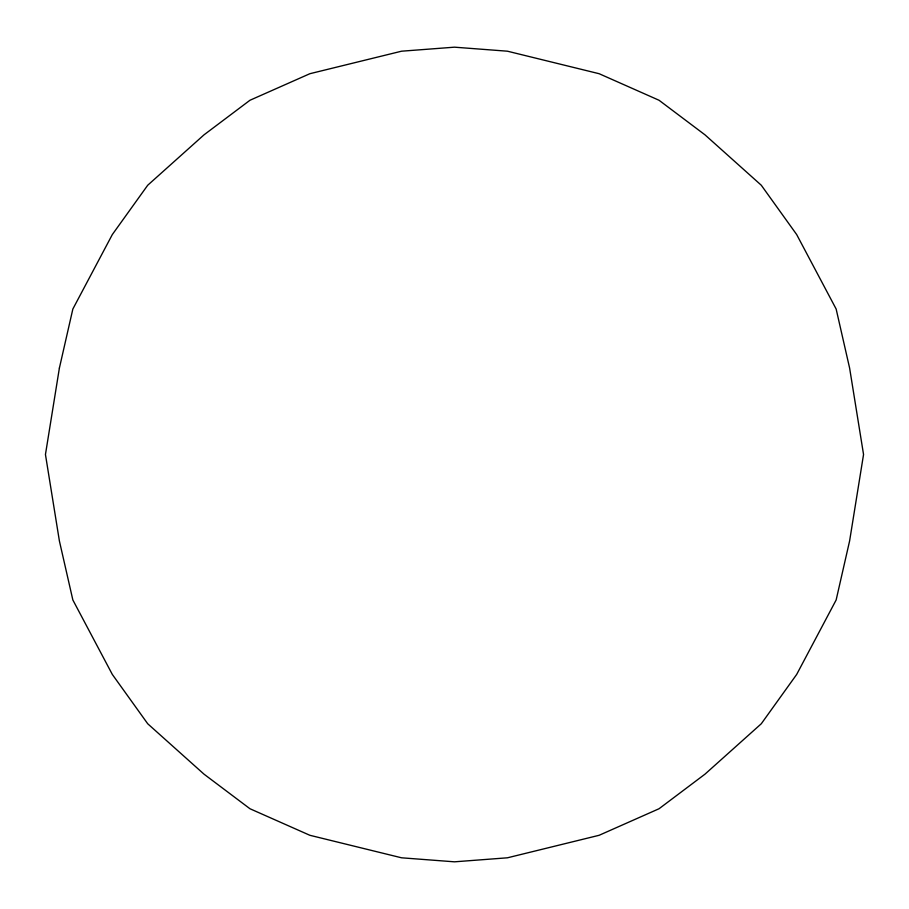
<?xml version="1.0" encoding="UTF-8"?>
<svg xmlns="http://www.w3.org/2000/svg" width="909" height="909" viewBox="0 0 909 909"><rect width="100%" height="100%" fill="white"/><g stroke="black" fill="none" stroke-linecap="round" stroke-linejoin="round"><path stroke-width="1.36" d="M59.392 368.054L45.45 454.5L59.392 540.946L72.856 599.985L112.318 674.433L147.713 723.757L204.014 774.161L249.975 808.749L309.878 835.291L401.562 857.801L454.5 861.823L507.438 857.801L599.122 835.291L659.025 808.749L704.986 774.161L761.288 723.757L796.682 674.433L836.144 599.985L849.608 540.946L863.55 454.5L849.608 368.054L836.144 309.015L796.682 234.567L761.288 185.243L704.986 134.839L659.025 100.251L599.122 73.709L507.438 51.199L454.5 47.177L401.562 51.199L309.878 73.709L249.975 100.251L204.014 134.839L147.713 185.243L112.318 234.567L72.856 309.015L59.392 368.054"/></g></svg>
